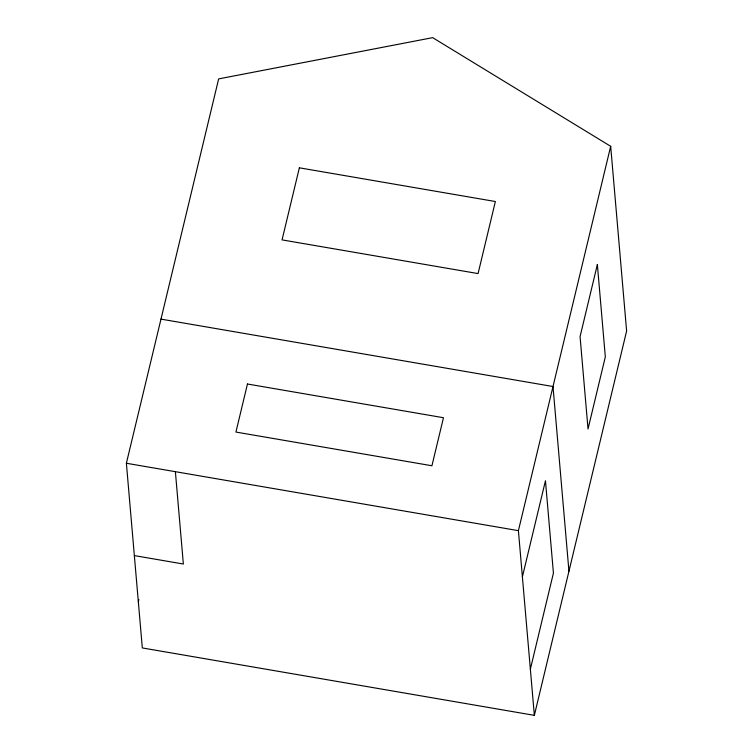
<?xml version="1.0" encoding="UTF-8"?>
<svg xmlns="http://www.w3.org/2000/svg" width="753" height="753" viewBox="0 0 753 753"><rect width="100%" height="100%" fill="white"/><g stroke="black" fill="none" stroke-linecap="round" stroke-linejoin="round"><path stroke-width="1.13" d="M126.382 463.255L218.652 78.896L432.664 37.65L610.683 146.308L626.618 331L534.348 715.35L142.317 647.938L126.382 463.255L518.403 530.658L534.348 715.35M138.336 601.769L138.881 599.482M518.403 530.658L610.683 146.308M522.394 576.836L545.454 480.743L553.427 573.089L530.357 669.182M160.982 319.121L553.003 386.524L568.948 571.216M134.354 555.592L183.356 564.025L175.383 471.679M247.455 384.011L235.924 432.062L431.93 465.759L443.47 417.717L247.455 384.011M299.365 167.815L282.055 239.887L478.07 273.584L495.37 201.522L299.365 167.815M597.364 264.548L580.064 336.61L588.027 428.956L605.327 356.894L597.364 264.548"/></g></svg>
